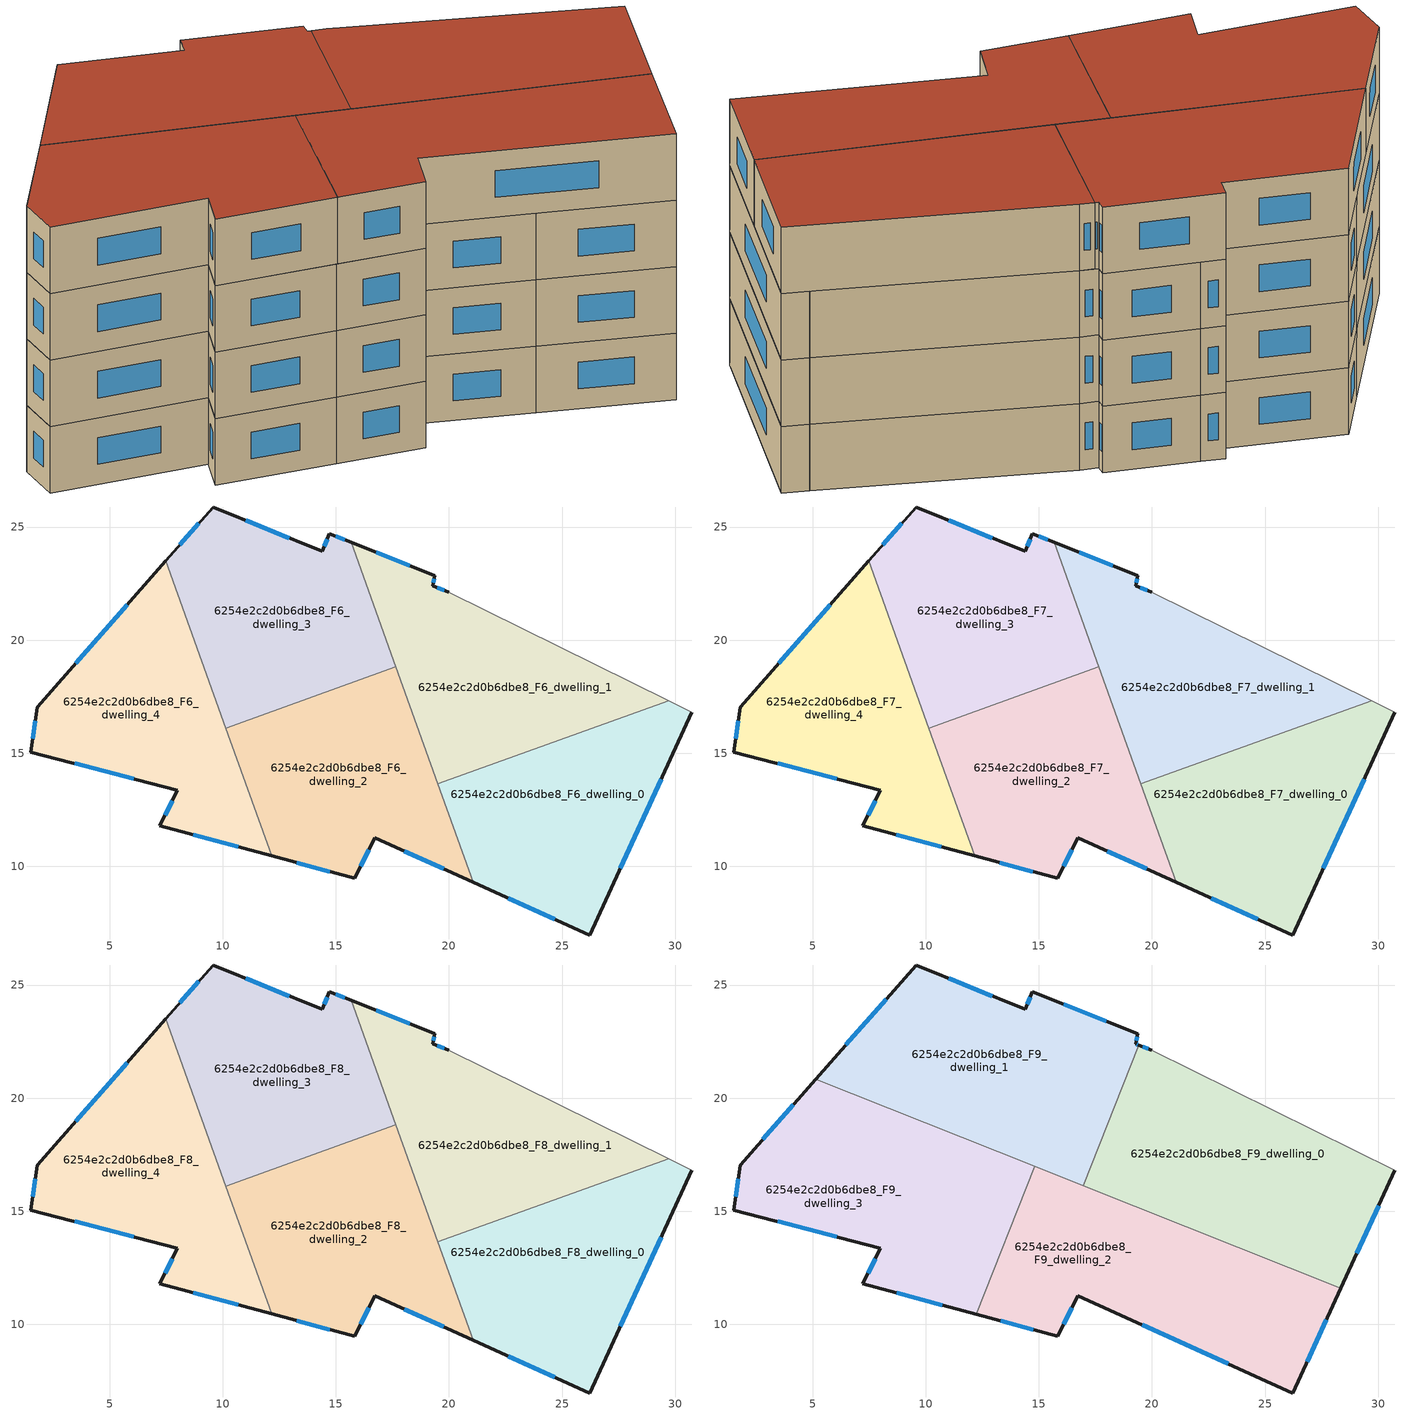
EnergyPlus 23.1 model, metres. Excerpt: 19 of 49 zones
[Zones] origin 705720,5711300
6254e2c2d0b6dbe8_F6_dwelling_0
 floor to 6254e2c2d0b6dbe8_F5_dwelling_0 (EU_floor_Construction): 30.74,16.8 26.23,6.96 21.08,9.29 19.52,13.64 29.71,17.31 z18
 wall outside (EU_wall_Construction): 21.08,9.29 26.23,6.96 30.74,16.8 z18:21
 wall to 6254e2c2d0b6dbe8_F6_dwelling_1 (EU_wall_Construction): 29.71,17.31 19.52,13.64 z18:21
 wall adiabatic (EU_wall_Construction): 30.74,16.8 29.71,17.31 z18:21
 wall to 6254e2c2d0b6dbe8_F6_dwelling_2 (EU_wall_Construction): 19.52,13.64 21.08,9.29 z18:21
 window (EU_Window_Construction): 22.62,8.59 24.69,7.66 / 27.58,9.91 29.39,13.86 z18.9:20.1
6254e2c2d0b6dbe8_F6_dwelling_1
 floor to 6254e2c2d0b6dbe8_F5_dwelling_1 (EU_floor_Construction): 29.71,17.31 19.52,13.64 15.67,24.32 19.38,22.84 19.28,22.41 20,22.12 z18
 wall outside (EU_wall_Construction): 20,22.12 19.28,22.41 19.38,22.84 15.67,24.32 z18:21
 wall adiabatic (EU_wall_Construction): 29.71,17.31 20,22.12 z18:21
 wall to 6254e2c2d0b6dbe8_F6_dwelling_3 (EU_wall_Construction): 15.67,24.32 17.65,18.81 z18:21
 wall to 6254e2c2d0b6dbe8_F6_dwelling_2 (EU_wall_Construction): 17.65,18.81 19.52,13.64 z18:21
 window (EU_Window_Construction): 18.27,23.29 16.78,23.88 / 19.31,22.54 19.35,22.71 / 19.78,22.21 19.49,22.32 z18.9:20.1
6254e2c2d0b6dbe8_F6_dwelling_2
 floor to 6254e2c2d0b6dbe8_F5_dwelling_2 (EU_floor_Construction): 17.65,18.81 21.08,9.29 16.71,11.26 15.83,9.47 12.16,10.46 10.13,16.11 z18
 wall outside (EU_wall_Construction): 12.16,10.46 15.83,9.47 16.71,11.26 21.08,9.29 z18:21
 wall to 6254e2c2d0b6dbe8_F6_dwelling_3 (EU_wall_Construction): 17.65,18.81 10.13,16.11 z18:21
 wall to 6254e2c2d0b6dbe8_F6_dwelling_4 (EU_wall_Construction): 10.13,16.11 12.16,10.46 z18:21
 window (EU_Window_Construction): 18.02,10.67 19.77,9.88 / 16.1,10.01 16.45,10.73 / 13.26,10.16 14.73,9.77 z18.9:20.1
6254e2c2d0b6dbe8_F6_dwelling_3
 floor to 6254e2c2d0b6dbe8_F5_dwelling_3 (EU_floor_Construction): 15.67,24.32 17.65,18.81 10.13,16.11 7.47,23.5 9.57,25.89 14.39,23.92 14.71,24.7 z18
 wall outside (EU_wall_Construction): 15.67,24.32 14.71,24.7 14.39,23.92 9.57,25.89 7.47,23.5 z18:21
 wall to 6254e2c2d0b6dbe8_F6_dwelling_4 (EU_wall_Construction): 7.47,23.5 10.13,16.11 z18:21
 window (EU_Window_Construction): 12.95,24.51 11.02,25.3 / 14.62,24.47 14.49,24.16 / 15.39,24.44 15,24.59 / 8.94,25.17 8.1,24.21 z18.9:20.1
6254e2c2d0b6dbe8_F6_dwelling_4
 floor to 6254e2c2d0b6dbe8_F5_dwelling_4 (EU_floor_Construction): 7.47,23.5 12.16,10.46 7.21,11.79 8,13.37 1.51,15.05 1.79,17.04 z18
 wall outside (EU_wall_Construction): 7.47,23.5 1.79,17.04 1.51,15.05 8,13.37 7.21,11.79 12.16,10.46 z18:21
 window (EU_Window_Construction): 1.7,16.44 1.59,15.64 / 5.77,21.57 3.49,18.97 / 8.69,11.39 10.68,10.86 / 7.76,12.9 7.45,12.27 / 3.45,14.55 6.05,13.87 z18.9:20.1
6254e2c2d0b6dbe8_F7_dwelling_0
 floor to 6254e2c2d0b6dbe8_F6_dwelling_0 (EU_floor_Construction): 30.74,16.8 26.23,6.96 21.08,9.29 19.52,13.64 29.71,17.31 z21
 wall outside (EU_wall_Construction): 21.08,9.29 26.23,6.96 30.74,16.8 z21:24
 wall to 6254e2c2d0b6dbe8_F7_dwelling_1 (EU_wall_Construction): 29.71,17.31 19.52,13.64 z21:24
 wall adiabatic (EU_wall_Construction): 30.74,16.8 29.71,17.31 z21:24
 wall to 6254e2c2d0b6dbe8_F7_dwelling_2 (EU_wall_Construction): 19.52,13.64 21.08,9.29 z21:24
 window (EU_Window_Construction): 22.62,8.59 24.69,7.66 / 27.58,9.91 29.39,13.86 z21.9:23.1
6254e2c2d0b6dbe8_F7_dwelling_1
 floor to 6254e2c2d0b6dbe8_F6_dwelling_1 (EU_floor_Construction): 29.71,17.31 19.52,13.64 15.67,24.32 19.38,22.84 19.28,22.41 20,22.12 z21
 wall outside (EU_wall_Construction): 20,22.12 19.28,22.41 19.38,22.84 15.67,24.32 z21:24
 wall adiabatic (EU_wall_Construction): 29.71,17.31 20,22.12 z21:24
 wall to 6254e2c2d0b6dbe8_F7_dwelling_3 (EU_wall_Construction): 15.67,24.32 17.65,18.81 z21:24
 wall to 6254e2c2d0b6dbe8_F7_dwelling_2 (EU_wall_Construction): 17.65,18.81 19.52,13.64 z21:24
 window (EU_Window_Construction): 18.27,23.29 16.78,23.88 / 19.31,22.54 19.35,22.71 / 19.78,22.21 19.49,22.32 z21.9:23.1
6254e2c2d0b6dbe8_F7_dwelling_2
 floor to 6254e2c2d0b6dbe8_F6_dwelling_2 (EU_floor_Construction): 17.65,18.81 21.08,9.29 16.71,11.26 15.83,9.47 12.16,10.46 10.13,16.11 z21
 wall outside (EU_wall_Construction): 12.16,10.46 15.83,9.47 16.71,11.26 21.08,9.29 z21:24
 wall to 6254e2c2d0b6dbe8_F7_dwelling_3 (EU_wall_Construction): 17.65,18.81 10.13,16.11 z21:24
 wall to 6254e2c2d0b6dbe8_F7_dwelling_4 (EU_wall_Construction): 10.13,16.11 12.16,10.46 z21:24
 window (EU_Window_Construction): 18.02,10.67 19.77,9.88 / 16.1,10.01 16.45,10.73 / 13.26,10.16 14.73,9.77 z21.9:23.1
6254e2c2d0b6dbe8_F7_dwelling_3
 floor to 6254e2c2d0b6dbe8_F6_dwelling_3 (EU_floor_Construction): 15.67,24.32 17.65,18.81 10.13,16.11 7.47,23.5 9.57,25.89 14.39,23.92 14.71,24.7 z21
 wall outside (EU_wall_Construction): 15.67,24.32 14.71,24.7 14.39,23.92 9.57,25.89 7.47,23.5 z21:24
 wall to 6254e2c2d0b6dbe8_F7_dwelling_4 (EU_wall_Construction): 7.47,23.5 10.13,16.11 z21:24
 window (EU_Window_Construction): 12.95,24.51 11.02,25.3 / 14.62,24.47 14.49,24.16 / 15.39,24.44 15,24.59 / 8.94,25.17 8.1,24.21 z21.9:23.1
6254e2c2d0b6dbe8_F7_dwelling_4
 floor to 6254e2c2d0b6dbe8_F6_dwelling_4 (EU_floor_Construction): 7.47,23.5 12.16,10.46 7.21,11.79 8,13.37 1.51,15.05 1.79,17.04 z21
 wall outside (EU_wall_Construction): 7.47,23.5 1.79,17.04 1.51,15.05 8,13.37 7.21,11.79 12.16,10.46 z21:24
 window (EU_Window_Construction): 1.7,16.44 1.59,15.64 / 5.77,21.57 3.49,18.97 / 8.69,11.39 10.68,10.86 / 7.76,12.9 7.45,12.27 / 3.45,14.55 6.05,13.87 z21.9:23.1
6254e2c2d0b6dbe8_F8_dwelling_0
 floor to 6254e2c2d0b6dbe8_F7_dwelling_0 (EU_floor_Construction): 30.74,16.8 26.23,6.96 21.08,9.29 19.52,13.64 29.71,17.31 z24
 wall outside (EU_wall_Construction): 21.08,9.29 26.23,6.96 30.74,16.8 z24:27
 wall to 6254e2c2d0b6dbe8_F8_dwelling_1 (EU_wall_Construction): 29.71,17.31 19.52,13.64 z24:27
 wall adiabatic (EU_wall_Construction): 30.74,16.8 29.71,17.31 z24:27
 wall to 6254e2c2d0b6dbe8_F8_dwelling_2 (EU_wall_Construction): 19.52,13.64 21.08,9.29 z24:27
 window (EU_Window_Construction): 22.62,8.59 24.69,7.66 / 27.58,9.91 29.39,13.86 z24.9:26.1
6254e2c2d0b6dbe8_F8_dwelling_1
 floor to 6254e2c2d0b6dbe8_F7_dwelling_1 (EU_floor_Construction): 29.71,17.31 19.52,13.64 15.67,24.32 19.38,22.84 19.28,22.41 20,22.12 z24
 wall outside (EU_wall_Construction): 20,22.12 19.28,22.41 19.38,22.84 15.67,24.32 z24:27
 wall adiabatic (EU_wall_Construction): 29.71,17.31 20,22.12 z24:27
 wall to 6254e2c2d0b6dbe8_F8_dwelling_3 (EU_wall_Construction): 15.67,24.32 17.65,18.81 z24:27
 wall to 6254e2c2d0b6dbe8_F8_dwelling_2 (EU_wall_Construction): 17.65,18.81 19.52,13.64 z24:27
 window (EU_Window_Construction): 18.27,23.29 16.78,23.88 / 19.31,22.54 19.35,22.71 / 19.78,22.21 19.49,22.32 z24.9:26.1
6254e2c2d0b6dbe8_F8_dwelling_2
 floor to 6254e2c2d0b6dbe8_F7_dwelling_2 (EU_floor_Construction): 17.65,18.81 21.08,9.29 16.71,11.26 15.83,9.47 12.16,10.46 10.13,16.11 z24
 wall outside (EU_wall_Construction): 12.16,10.46 15.83,9.47 16.71,11.26 21.08,9.29 z24:27
 wall to 6254e2c2d0b6dbe8_F8_dwelling_3 (EU_wall_Construction): 17.65,18.81 10.13,16.11 z24:27
 wall to 6254e2c2d0b6dbe8_F8_dwelling_4 (EU_wall_Construction): 10.13,16.11 12.16,10.46 z24:27
 window (EU_Window_Construction): 18.02,10.67 19.77,9.88 / 16.1,10.01 16.45,10.73 / 13.26,10.16 14.73,9.77 z24.9:26.1
6254e2c2d0b6dbe8_F8_dwelling_3
 floor to 6254e2c2d0b6dbe8_F7_dwelling_3 (EU_floor_Construction): 15.67,24.32 17.65,18.81 10.13,16.11 7.47,23.5 9.57,25.89 14.39,23.92 14.71,24.7 z24
 wall outside (EU_wall_Construction): 15.67,24.32 14.71,24.7 14.39,23.92 9.57,25.89 7.47,23.5 z24:27
 wall to 6254e2c2d0b6dbe8_F8_dwelling_4 (EU_wall_Construction): 7.47,23.5 10.13,16.11 z24:27
 window (EU_Window_Construction): 12.95,24.51 11.02,25.3 / 14.62,24.47 14.49,24.16 / 15.39,24.44 15,24.59 / 8.94,25.17 8.1,24.21 z24.9:26.1
6254e2c2d0b6dbe8_F8_dwelling_4
 floor to 6254e2c2d0b6dbe8_F7_dwelling_4 (EU_floor_Construction): 7.47,23.5 12.16,10.46 7.21,11.79 8,13.37 1.51,15.05 1.79,17.04 z24
 wall outside (EU_wall_Construction): 7.47,23.5 1.79,17.04 1.51,15.05 8,13.37 7.21,11.79 12.16,10.46 z24:27
 window (EU_Window_Construction): 1.7,16.44 1.59,15.64 / 5.77,21.57 3.49,18.97 / 8.69,11.39 10.68,10.86 / 7.76,12.9 7.45,12.27 / 3.45,14.55 6.05,13.87 z24.9:26.1
6254e2c2d0b6dbe8_F9_dwelling_0
 floor to 6254e2c2d0b6dbe8_F8_dwelling_1 (EU_floor_Construction): 29.71,17.31 21.46,14.34 18.9,15.36 17.83,18.33 19.43,22.35 20,22.12 z27
 floor to 6254e2c2d0b6dbe8_F8_dwelling_0 (EU_floor_Construction): 30.74,16.8 28.35,11.59 21.46,14.34 29.71,17.31 z27
 floor to 6254e2c2d0b6dbe8_F8_dwelling_2 (EU_floor_Construction): 17.83,18.33 18.9,15.36 16.95,16.13 z27
 wall outside (EU_wall_Construction): 20,22.12 19.43,22.35 / 28.35,11.59 30.74,16.8 z27:30
 wall to 6254e2c2d0b6dbe8_F9_dwelling_1 (EU_wall_Construction): 19.43,22.35 16.95,16.13 z27:30
 wall adiabatic (EU_wall_Construction): 30.74,16.8 20,22.12 z27:30
 wall to 6254e2c2d0b6dbe8_F9_dwelling_2 (EU_wall_Construction): 16.95,16.13 28.35,11.59 z27:30
 window (EU_Window_Construction): 19.83,22.19 19.6,22.28 / 29.07,13.15 30.02,15.24 z27.9:29.1
 roof outside (EU_roof_Construction): 28.35,11.59 30.74,16.8 20,22.12 19.43,22.35 16.95,16.13 z30
6254e2c2d0b6dbe8_F9_dwelling_1
 floor to 6254e2c2d0b6dbe8_F8_dwelling_3 (EU_floor_Construction): 15.67,24.32 17.65,18.81 13.75,17.41 8.98,19.31 7.47,23.5 9.57,25.89 14.39,23.92 14.71,24.7 z27
 floor to 6254e2c2d0b6dbe8_F8_dwelling_1 (EU_floor_Construction): 19.38,22.84 19.28,22.41 19.43,22.35 17.83,18.33 15.67,24.32 z27
 floor to 6254e2c2d0b6dbe8_F8_dwelling_4 (EU_floor_Construction): 7.47,23.5 8.98,19.31 5.13,20.84 z27
 floor to 6254e2c2d0b6dbe8_F8_dwelling_2 (EU_floor_Construction): 17.65,18.81 17.83,18.33 16.95,16.13 13.75,17.41 z27
 wall outside (EU_wall_Construction): 19.43,22.35 19.28,22.41 19.38,22.84 14.71,24.7 14.39,23.92 9.57,25.89 5.13,20.84 z27:30
 wall to 6254e2c2d0b6dbe8_F9_dwelling_3 (EU_wall_Construction): 5.13,20.84 14.83,16.98 z27:30
 wall to 6254e2c2d0b6dbe8_F9_dwelling_2 (EU_wall_Construction): 14.83,16.98 16.95,16.13 z27:30
 window (EU_Window_Construction): 19.31,22.54 19.35,22.71 / 19.38,22.36 19.32,22.39 / 8.24,24.38 6.46,22.35 / 12.95,24.51 11.02,25.3 / 14.62,24.47 14.49,24.16 / 17.98,23.4 16.11,24.15 z27.9:29.1
 roof outside (EU_roof_Construction): 16.95,16.13 19.43,22.35 19.28,22.41 19.38,22.84 14.71,24.7 14.39,23.92 9.57,25.89 5.13,20.84 z30
6254e2c2d0b6dbe8_F9_dwelling_2
 floor to 6254e2c2d0b6dbe8_F8_dwelling_0 (EU_floor_Construction): 28.35,11.59 26.23,6.96 21.08,9.29 19.52,13.64 21.45,14.34 z27
 floor to 6254e2c2d0b6dbe8_F8_dwelling_2 (EU_floor_Construction): 18.9,15.36 21.08,9.29 16.71,11.26 15.83,9.47 12.23,10.44 14.83,16.98 z27
 floor to 6254e2c2d0b6dbe8_F8_dwelling_1 (EU_floor_Construction): 21.45,14.34 19.52,13.64 18.9,15.36 z27
 wall outside (EU_wall_Construction): 12.22,10.44 15.83,9.47 16.71,11.26 26.23,6.96 28.35,11.59 z27:30
 wall to 6254e2c2d0b6dbe8_F9_dwelling_3 (EU_wall_Construction): 14.83,16.98 12.22,10.44 z27:30
 window (EU_Window_Construction): 26.87,8.35 27.72,10.21 / 19.56,9.98 23.38,8.25 / 16.1,10.01 16.45,10.73 / 13.3,10.15 14.75,9.76 z27.9:29.1
 roof outside (EU_roof_Construction): 26.23,6.96 28.35,11.59 14.83,16.98 12.22,10.44 15.83,9.47 16.71,11.26 z30
6254e2c2d0b6dbe8_F9_dwelling_3
 floor to 6254e2c2d0b6dbe8_F8_dwelling_2 (EU_floor_Construction): 14.83,16.98 12.23,10.44 12.16,10.46 10.13,16.11 13.75,17.41 z27
 floor to 6254e2c2d0b6dbe8_F8_dwelling_4 (EU_floor_Construction): 8.98,19.31 12.16,10.46 7.21,11.79 8,13.37 1.51,15.05 1.79,17.04 5.13,20.84 z27
 floor to 6254e2c2d0b6dbe8_F8_dwelling_3 (EU_floor_Construction): 13.75,17.41 10.13,16.11 8.98,19.31 z27
 wall outside (EU_wall_Construction): 5.13,20.84 1.79,17.04 1.51,15.05 8,13.37 7.21,11.79 12.22,10.44 z27:30
 window (EU_Window_Construction): 1.7,16.44 1.59,15.64 / 4.13,19.7 2.79,18.18 / 8.71,11.39 10.72,10.85 / 7.76,12.9 7.45,12.27 / 3.45,14.55 6.05,13.87 z27.9:29.1
 roof outside (EU_roof_Construction): 12.22,10.44 14.83,16.98 5.13,20.84 1.79,17.04 1.51,15.05 8,13.37 7.21,11.79 z30
[Building]
EU S2 Campaign: North Axis=0; Terrain=City; Solar Distribution=FullExterior
[Site:Location]
London: Latitude=51.5; Longitude=-0.5; Time Zone=0; Elevation=25
[SizingPeriod:WeatherFileDays]
AnnualSizingPeriod: Begin Month=1; Begin Day of Month=1; End Month=12; End Day of Month=31; Day of Week for Start Day=Monday; Use Weather File Daylight Saving Period=No; Use Weather File Rain and Snow Indicators=No
[MATERIAL]
EU_InternalMass_Material: Roughness=MediumRough; Thickness=0.1; Conductivity=1; Density=1800; Specific Heat=900; Thermal Absorptance=0.9; Solar Absorptance=0.7; Visible Absorptance=0.7
[MATERIAL:NOMASS] Roughness=MediumRough; Thermal Absorptance=0.9; Solar Absorptance=0.7; Visible Absorptance=0.7
Name | Thermal Resistance
EU_wall_NoMass | 1.04674
EU_roof_NoMass | 4.32442
EU_floor_NoMass | 2.04616
[WINDOWMATERIAL:SIMPLEGLAZINGSYSTEM]
EU_Window_SimpleGlazing: UFactor=4.25843; Solar Heat Gain Coefficient=0.85; Visible Transmittance=0.85
[CONSTRUCTION]
EU_wall_Construction: EU_wall_NoMass
EU_roof_Construction: EU_roof_NoMass
EU_floor_Construction: EU_floor_NoMass
EU_Window_Construction: EU_Window_SimpleGlazing
EU_InternalMass_Construction: EU_InternalMass_Material
[ZONE] Type=1; Multiplier=1; Ceiling Height=autocalculate; Floor Area=autocalculate; Part of Total Floor Area=Yes
Name | Volume
6254e2c2d0b6dbe8_F6_dwelling_0; 6254e2c2d0b6dbe8_F7_dwelling_0; 6254e2c2d0b6dbe8_F8_dwelling_0 | 185.844
6254e2c2d0b6dbe8_F9_dwelling_0 | 232.288
6254e2c2d0b6dbe8_F6_dwelling_1; 6254e2c2d0b6dbe8_F7_dwelling_1; 6254e2c2d0b6dbe8_F8_dwelling_1 | 185.818
6254e2c2d0b6dbe8_F9_dwelling_1 | 232.285
6254e2c2d0b6dbe8_F6_dwelling_2; 6254e2c2d0b6dbe8_F7_dwelling_2; 6254e2c2d0b6dbe8_F8_dwelling_2 | 185.814
6254e2c2d0b6dbe8_F9_dwelling_2 | 232.272
6254e2c2d0b6dbe8_F6_dwelling_3; 6254e2c2d0b6dbe8_F7_dwelling_3; 6254e2c2d0b6dbe8_F8_dwelling_3 | 185.825
6254e2c2d0b6dbe8_F9_dwelling_3 | 232.265
6254e2c2d0b6dbe8_F6_dwelling_4; 6254e2c2d0b6dbe8_F7_dwelling_4; 6254e2c2d0b6dbe8_F8_dwelling_4 | 185.823
[INTERNALMASS] Construction=EU_InternalMass_Construction
Name | Zone or ZoneList | Surface Area
6254e2c2d0b6dbe8_F6_dwelling_0_EU_InternalMass | 6254e2c2d0b6dbe8_F6_dwelling_0 | 61.9481
6254e2c2d0b6dbe8_F6_dwelling_1_EU_InternalMass | 6254e2c2d0b6dbe8_F6_dwelling_1 | 61.9432
6254e2c2d0b6dbe8_F6_dwelling_2_EU_InternalMass | 6254e2c2d0b6dbe8_F6_dwelling_2 | 61.9377
6254e2c2d0b6dbe8_F6_dwelling_3_EU_InternalMass | 6254e2c2d0b6dbe8_F6_dwelling_3 | 61.9423
6254e2c2d0b6dbe8_F6_dwelling_4_EU_InternalMass | 6254e2c2d0b6dbe8_F6_dwelling_4 | 61.9408
6254e2c2d0b6dbe8_F7_dwelling_0_EU_InternalMass | 6254e2c2d0b6dbe8_F7_dwelling_0 | 61.9481
6254e2c2d0b6dbe8_F7_dwelling_1_EU_InternalMass | 6254e2c2d0b6dbe8_F7_dwelling_1 | 61.9432
6254e2c2d0b6dbe8_F7_dwelling_2_EU_InternalMass | 6254e2c2d0b6dbe8_F7_dwelling_2 | 61.9377
6254e2c2d0b6dbe8_F7_dwelling_3_EU_InternalMass | 6254e2c2d0b6dbe8_F7_dwelling_3 | 61.9423
6254e2c2d0b6dbe8_F7_dwelling_4_EU_InternalMass | 6254e2c2d0b6dbe8_F7_dwelling_4 | 61.9408
6254e2c2d0b6dbe8_F8_dwelling_0_EU_InternalMass | 6254e2c2d0b6dbe8_F8_dwelling_0 | 61.9481
6254e2c2d0b6dbe8_F8_dwelling_1_EU_InternalMass | 6254e2c2d0b6dbe8_F8_dwelling_1 | 61.9432
6254e2c2d0b6dbe8_F8_dwelling_2_EU_InternalMass | 6254e2c2d0b6dbe8_F8_dwelling_2 | 61.9377
6254e2c2d0b6dbe8_F8_dwelling_3_EU_InternalMass | 6254e2c2d0b6dbe8_F8_dwelling_3 | 61.9423
6254e2c2d0b6dbe8_F8_dwelling_4_EU_InternalMass | 6254e2c2d0b6dbe8_F8_dwelling_4 | 61.9408
6254e2c2d0b6dbe8_F9_dwelling_0_EU_InternalMass | 6254e2c2d0b6dbe8_F9_dwelling_0 | 77.429
6254e2c2d0b6dbe8_F9_dwelling_1_EU_InternalMass | 6254e2c2d0b6dbe8_F9_dwelling_1 | 77.4282
6254e2c2d0b6dbe8_F9_dwelling_2_EU_InternalMass | 6254e2c2d0b6dbe8_F9_dwelling_2 | 77.4241
6254e2c2d0b6dbe8_F9_dwelling_3_EU_InternalMass | 6254e2c2d0b6dbe8_F9_dwelling_3 | 77.4216
[OTHEREQUIPMENT] Fuel Type=Electricity; Design Level Calculation Method=Watts/Area; Power per Zone Floor Area=1; Fraction Latent=0; Fraction Radiant=0; Fraction Lost=0; Carbon Dioxide Generation Rate=0; EndUse Subcategory=EU_Step8_InternalGains
Name | Zone or ZoneList or Space or SpaceList | Schedule
EU_Step8_InternalGain_6254e2c2d0b6dbe8_F6_dwelling_0_f000 | 6254e2c2d0b6dbe8_F6_dwelling_0 | EU_Step8_GainSchedule_6254e2c2d0b6dbe8_F6_dwelling_0_f000
EU_Step8_InternalGain_6254e2c2d0b6dbe8_F6_dwelling_1_f000 | 6254e2c2d0b6dbe8_F6_dwelling_1 | EU_Step8_GainSchedule_6254e2c2d0b6dbe8_F6_dwelling_1_f000
EU_Step8_InternalGain_6254e2c2d0b6dbe8_F6_dwelling_2_f000 | 6254e2c2d0b6dbe8_F6_dwelling_2 | EU_Step8_GainSchedule_6254e2c2d0b6dbe8_F6_dwelling_2_f000
EU_Step8_InternalGain_6254e2c2d0b6dbe8_F6_dwelling_3_f000 | 6254e2c2d0b6dbe8_F6_dwelling_3 | EU_Step8_GainSchedule_6254e2c2d0b6dbe8_F6_dwelling_3_f000
EU_Step8_InternalGain_6254e2c2d0b6dbe8_F6_dwelling_4_f000 | 6254e2c2d0b6dbe8_F6_dwelling_4 | EU_Step8_GainSchedule_6254e2c2d0b6dbe8_F6_dwelling_4_f000
EU_Step8_InternalGain_6254e2c2d0b6dbe8_F7_dwelling_0_f000 | 6254e2c2d0b6dbe8_F7_dwelling_0 | EU_Step8_GainSchedule_6254e2c2d0b6dbe8_F7_dwelling_0_f000
EU_Step8_InternalGain_6254e2c2d0b6dbe8_F7_dwelling_1_f000 | 6254e2c2d0b6dbe8_F7_dwelling_1 | EU_Step8_GainSchedule_6254e2c2d0b6dbe8_F7_dwelling_1_f000
EU_Step8_InternalGain_6254e2c2d0b6dbe8_F7_dwelling_2_f000 | 6254e2c2d0b6dbe8_F7_dwelling_2 | EU_Step8_GainSchedule_6254e2c2d0b6dbe8_F7_dwelling_2_f000
EU_Step8_InternalGain_6254e2c2d0b6dbe8_F7_dwelling_3_f000 | 6254e2c2d0b6dbe8_F7_dwelling_3 | EU_Step8_GainSchedule_6254e2c2d0b6dbe8_F7_dwelling_3_f000
EU_Step8_InternalGain_6254e2c2d0b6dbe8_F7_dwelling_4_f000 | 6254e2c2d0b6dbe8_F7_dwelling_4 | EU_Step8_GainSchedule_6254e2c2d0b6dbe8_F7_dwelling_4_f000
EU_Step8_InternalGain_6254e2c2d0b6dbe8_F8_dwelling_0_f000 | 6254e2c2d0b6dbe8_F8_dwelling_0 | EU_Step8_GainSchedule_6254e2c2d0b6dbe8_F8_dwelling_0_f000
EU_Step8_InternalGain_6254e2c2d0b6dbe8_F8_dwelling_1_f000 | 6254e2c2d0b6dbe8_F8_dwelling_1 | EU_Step8_GainSchedule_6254e2c2d0b6dbe8_F8_dwelling_1_f000
EU_Step8_InternalGain_6254e2c2d0b6dbe8_F8_dwelling_2_f000 | 6254e2c2d0b6dbe8_F8_dwelling_2 | EU_Step8_GainSchedule_6254e2c2d0b6dbe8_F8_dwelling_2_f000
EU_Step8_InternalGain_6254e2c2d0b6dbe8_F8_dwelling_3_f000 | 6254e2c2d0b6dbe8_F8_dwelling_3 | EU_Step8_GainSchedule_6254e2c2d0b6dbe8_F8_dwelling_3_f000
EU_Step8_InternalGain_6254e2c2d0b6dbe8_F8_dwelling_4_f000 | 6254e2c2d0b6dbe8_F8_dwelling_4 | EU_Step8_GainSchedule_6254e2c2d0b6dbe8_F8_dwelling_4_f000
EU_Step8_InternalGain_6254e2c2d0b6dbe8_F9_dwelling_0_f000 | 6254e2c2d0b6dbe8_F9_dwelling_0 | EU_Step8_GainSchedule_6254e2c2d0b6dbe8_F9_dwelling_0_f000
EU_Step8_InternalGain_6254e2c2d0b6dbe8_F9_dwelling_1_f000 | 6254e2c2d0b6dbe8_F9_dwelling_1 | EU_Step8_GainSchedule_6254e2c2d0b6dbe8_F9_dwelling_1_f000
EU_Step8_InternalGain_6254e2c2d0b6dbe8_F9_dwelling_2_f000 | 6254e2c2d0b6dbe8_F9_dwelling_2 | EU_Step8_GainSchedule_6254e2c2d0b6dbe8_F9_dwelling_2_f000
EU_Step8_InternalGain_6254e2c2d0b6dbe8_F9_dwelling_3_f000 | 6254e2c2d0b6dbe8_F9_dwelling_3 | EU_Step8_GainSchedule_6254e2c2d0b6dbe8_F9_dwelling_3_f000
[ZONEVENTILATION:DESIGNFLOWRATE] Schedule=EU_AlwaysOn; Design Flow Rate Calculation Method=AirChanges/Hour; Air Changes per Hour=0.488719; Ventilation Type=Natural; Fan Pressure Rise=0; Fan Total Efficiency=1; Constant Term Coefficient=1; Temperature Term Coefficient=0; Velocity Term Coefficient=0; Velocity Squared Term Coefficient=0; Minimum Indoor Temperature=-100; Maximum Indoor Temperature=100; Delta Temperature=-100; Minimum Outdoor Temperature=-100; Maximum Outdoor Temperature=100; Maximum Wind Speed=40
Name | Zone or ZoneList or Space or SpaceList
EU_ConstantAir_6254e2c2d0b6dbe8_F6_dwelling_0 | 6254e2c2d0b6dbe8_F6_dwelling_0
EU_ConstantAir_6254e2c2d0b6dbe8_F6_dwelling_1 | 6254e2c2d0b6dbe8_F6_dwelling_1
EU_ConstantAir_6254e2c2d0b6dbe8_F6_dwelling_2 | 6254e2c2d0b6dbe8_F6_dwelling_2
EU_ConstantAir_6254e2c2d0b6dbe8_F6_dwelling_3 | 6254e2c2d0b6dbe8_F6_dwelling_3
EU_ConstantAir_6254e2c2d0b6dbe8_F6_dwelling_4 | 6254e2c2d0b6dbe8_F6_dwelling_4
EU_ConstantAir_6254e2c2d0b6dbe8_F7_dwelling_0 | 6254e2c2d0b6dbe8_F7_dwelling_0
EU_ConstantAir_6254e2c2d0b6dbe8_F7_dwelling_1 | 6254e2c2d0b6dbe8_F7_dwelling_1
EU_ConstantAir_6254e2c2d0b6dbe8_F7_dwelling_2 | 6254e2c2d0b6dbe8_F7_dwelling_2
EU_ConstantAir_6254e2c2d0b6dbe8_F7_dwelling_3 | 6254e2c2d0b6dbe8_F7_dwelling_3
EU_ConstantAir_6254e2c2d0b6dbe8_F7_dwelling_4 | 6254e2c2d0b6dbe8_F7_dwelling_4
EU_ConstantAir_6254e2c2d0b6dbe8_F8_dwelling_0 | 6254e2c2d0b6dbe8_F8_dwelling_0
EU_ConstantAir_6254e2c2d0b6dbe8_F8_dwelling_1 | 6254e2c2d0b6dbe8_F8_dwelling_1
EU_ConstantAir_6254e2c2d0b6dbe8_F8_dwelling_2 | 6254e2c2d0b6dbe8_F8_dwelling_2
EU_ConstantAir_6254e2c2d0b6dbe8_F8_dwelling_3 | 6254e2c2d0b6dbe8_F8_dwelling_3
EU_ConstantAir_6254e2c2d0b6dbe8_F8_dwelling_4 | 6254e2c2d0b6dbe8_F8_dwelling_4
EU_ConstantAir_6254e2c2d0b6dbe8_F9_dwelling_0 | 6254e2c2d0b6dbe8_F9_dwelling_0
EU_ConstantAir_6254e2c2d0b6dbe8_F9_dwelling_1 | 6254e2c2d0b6dbe8_F9_dwelling_1
EU_ConstantAir_6254e2c2d0b6dbe8_F9_dwelling_2 | 6254e2c2d0b6dbe8_F9_dwelling_2
EU_ConstantAir_6254e2c2d0b6dbe8_F9_dwelling_3 | 6254e2c2d0b6dbe8_F9_dwelling_3
[HVACTEMPLATE:THERMOSTAT] Constant Heating Setpoint=20; Constant Cooling Setpoint=50
EU_HeatOnly_6254e2c2d0b6dbe8_F0_dwelling_0; EU_HeatOnly_6254e2c2d0b6dbe8_F0_dwelling_1; EU_HeatOnly_6254e2c2d0b6dbe8_F0_dwelling_2; EU_HeatOnly_6254e2c2d0b6dbe8_F0_dwelling_3; EU_HeatOnly_6254e2c2d0b6dbe8_F0_dwelling_4; EU_HeatOnly_6254e2c2d0b6dbe8_F1_dwelling_0; EU_HeatOnly_6254e2c2d0b6dbe8_F1_dwelling_1; EU_HeatOnly_6254e2c2d0b6dbe8_F1_dwelling_2; EU_HeatOnly_6254e2c2d0b6dbe8_F1_dwelling_3; EU_HeatOnly_6254e2c2d0b6dbe8_F1_dwelling_4; EU_HeatOnly_6254e2c2d0b6dbe8_F2_dwelling_0; EU_HeatOnly_6254e2c2d0b6dbe8_F2_dwelling_1; EU_HeatOnly_6254e2c2d0b6dbe8_F2_dwelling_2; EU_HeatOnly_6254e2c2d0b6dbe8_F2_dwelling_3; EU_HeatOnly_6254e2c2d0b6dbe8_F2_dwelling_4; EU_HeatOnly_6254e2c2d0b6dbe8_F3_dwelling_0; EU_HeatOnly_6254e2c2d0b6dbe8_F3_dwelling_1; EU_HeatOnly_6254e2c2d0b6dbe8_F3_dwelling_2; EU_HeatOnly_6254e2c2d0b6dbe8_F3_dwelling_3; EU_HeatOnly_6254e2c2d0b6dbe8_F3_dwelling_4; EU_HeatOnly_6254e2c2d0b6dbe8_F4_dwelling_0; EU_HeatOnly_6254e2c2d0b6dbe8_F4_dwelling_1; EU_HeatOnly_6254e2c2d0b6dbe8_F4_dwelling_2; EU_HeatOnly_6254e2c2d0b6dbe8_F4_dwelling_3; EU_HeatOnly_6254e2c2d0b6dbe8_F4_dwelling_4; EU_HeatOnly_6254e2c2d0b6dbe8_F5_dwelling_0; EU_HeatOnly_6254e2c2d0b6dbe8_F5_dwelling_1; EU_HeatOnly_6254e2c2d0b6dbe8_F5_dwelling_2; EU_HeatOnly_6254e2c2d0b6dbe8_F5_dwelling_3; EU_HeatOnly_6254e2c2d0b6dbe8_F5_dwelling_4; EU_HeatOnly_6254e2c2d0b6dbe8_F6_dwelling_0; EU_HeatOnly_6254e2c2d0b6dbe8_F6_dwelling_1; EU_HeatOnly_6254e2c2d0b6dbe8_F6_dwelling_2; EU_HeatOnly_6254e2c2d0b6dbe8_F6_dwelling_3; EU_HeatOnly_6254e2c2d0b6dbe8_F6_dwelling_4; EU_HeatOnly_6254e2c2d0b6dbe8_F7_dwelling_0; EU_HeatOnly_6254e2c2d0b6dbe8_F7_dwelling_1; EU_HeatOnly_6254e2c2d0b6dbe8_F7_dwelling_2; EU_HeatOnly_6254e2c2d0b6dbe8_F7_dwelling_3; EU_HeatOnly_6254e2c2d0b6dbe8_F7_dwelling_4; EU_HeatOnly_6254e2c2d0b6dbe8_F8_dwelling_0; EU_HeatOnly_6254e2c2d0b6dbe8_F8_dwelling_1; EU_HeatOnly_6254e2c2d0b6dbe8_F8_dwelling_2; EU_HeatOnly_6254e2c2d0b6dbe8_F8_dwelling_3; EU_HeatOnly_6254e2c2d0b6dbe8_F8_dwelling_4; EU_HeatOnly_6254e2c2d0b6dbe8_F9_dwelling_0; EU_HeatOnly_6254e2c2d0b6dbe8_F9_dwelling_1; EU_HeatOnly_6254e2c2d0b6dbe8_F9_dwelling_2; EU_HeatOnly_6254e2c2d0b6dbe8_F9_dwelling_3
[HVACTEMPLATE:ZONE:IDEALLOADSAIRSYSTEM] System Availability Schedule=EU_AlwaysOn; Maximum Heating Supply Air Temperature=50; Minimum Cooling Supply Air Temperature=13; Maximum Heating Supply Air Humidity Ratio=0.0156; Minimum Cooling Supply Air Humidity Ratio=0.0077; Heating Limit=NoLimit; Cooling Limit=NoLimit; Heating Availability Schedule=EU_AlwaysOn; Cooling Availability Schedule=EU_CoolingOff; Dehumidification Control Type=ConstantSensibleHeatRatio; Cooling Sensible Heat Ratio=0.7; Dehumidification Setpoint=60; Humidification Control Type=None; Humidification Setpoint=30; Outdoor Air Method=None; Outdoor Air Flow Rate per Person=0.00944; Outdoor Air Flow Rate per Zone Floor Area=0; Outdoor Air Flow Rate per Zone=0; Demand Controlled Ventilation Type=None; Outdoor Air Economizer Type=NoEconomizer; Heat Recovery Type=None; Sensible Heat Recovery Effectiveness=0.7; Latent Heat Recovery Effectiveness=0.65
Name | Template Thermostat
6254e2c2d0b6dbe8_F6_dwelling_0 | EU_HeatOnly_6254e2c2d0b6dbe8_F6_dwelling_0
6254e2c2d0b6dbe8_F6_dwelling_1 | EU_HeatOnly_6254e2c2d0b6dbe8_F6_dwelling_1
6254e2c2d0b6dbe8_F6_dwelling_2 | EU_HeatOnly_6254e2c2d0b6dbe8_F6_dwelling_2
6254e2c2d0b6dbe8_F6_dwelling_3 | EU_HeatOnly_6254e2c2d0b6dbe8_F6_dwelling_3
6254e2c2d0b6dbe8_F6_dwelling_4 | EU_HeatOnly_6254e2c2d0b6dbe8_F6_dwelling_4
6254e2c2d0b6dbe8_F7_dwelling_0 | EU_HeatOnly_6254e2c2d0b6dbe8_F7_dwelling_0
6254e2c2d0b6dbe8_F7_dwelling_1 | EU_HeatOnly_6254e2c2d0b6dbe8_F7_dwelling_1
6254e2c2d0b6dbe8_F7_dwelling_2 | EU_HeatOnly_6254e2c2d0b6dbe8_F7_dwelling_2
6254e2c2d0b6dbe8_F7_dwelling_3 | EU_HeatOnly_6254e2c2d0b6dbe8_F7_dwelling_3
6254e2c2d0b6dbe8_F7_dwelling_4 | EU_HeatOnly_6254e2c2d0b6dbe8_F7_dwelling_4
6254e2c2d0b6dbe8_F8_dwelling_0 | EU_HeatOnly_6254e2c2d0b6dbe8_F8_dwelling_0
6254e2c2d0b6dbe8_F8_dwelling_1 | EU_HeatOnly_6254e2c2d0b6dbe8_F8_dwelling_1
6254e2c2d0b6dbe8_F8_dwelling_2 | EU_HeatOnly_6254e2c2d0b6dbe8_F8_dwelling_2
6254e2c2d0b6dbe8_F8_dwelling_3 | EU_HeatOnly_6254e2c2d0b6dbe8_F8_dwelling_3
6254e2c2d0b6dbe8_F8_dwelling_4 | EU_HeatOnly_6254e2c2d0b6dbe8_F8_dwelling_4
6254e2c2d0b6dbe8_F9_dwelling_0 | EU_HeatOnly_6254e2c2d0b6dbe8_F9_dwelling_0
6254e2c2d0b6dbe8_F9_dwelling_1 | EU_HeatOnly_6254e2c2d0b6dbe8_F9_dwelling_1
6254e2c2d0b6dbe8_F9_dwelling_2 | EU_HeatOnly_6254e2c2d0b6dbe8_F9_dwelling_2
6254e2c2d0b6dbe8_F9_dwelling_3 | EU_HeatOnly_6254e2c2d0b6dbe8_F9_dwelling_3
[SIZING:ZONE] Zone Cooling Design Supply Air Temperature Input Method=SupplyAirTemperature; Zone Cooling Design Supply Air Temperature=13; Zone Heating Design Supply Air Temperature Input Method=SupplyAirTemperature; Zone Heating Design Supply Air Temperature=50; Zone Cooling Design Supply Air Humidity Ratio=0.008; Zone Heating Design Supply Air Humidity Ratio=0.008; Cooling Design Air Flow Method=DesignDay; Cooling Design Air Flow Rate=0; Cooling Minimum Air Flow per Zone Floor Area=0.000762; Cooling Minimum Air Flow=0; Cooling Minimum Air Flow Fraction=0.2; Heating Design Air Flow Method=DesignDay; Heating Design Air Flow Rate=0; Heating Maximum Air Flow per Zone Floor Area=0.002032; Heating Maximum Air Flow=0.141576; Heating Maximum Air Flow Fraction=0.3; Account for Dedicated Outdoor Air System=No; Dedicated Outdoor Air System Control Strategy=NeutralSupplyAir; Dedicated Outdoor Air Low Setpoint Temperature for Design=autosize; Dedicated Outdoor Air High Setpoint Temperature for Design=autosize; Zone Load Sizing Method=Sensible Load Only No Latent Load; Zone Latent Cooling Design Supply Air Humidity Ratio Input Method=HumidityRatioDifference; Zone Cooling Design Supply Air Humidity Ratio Difference=0.005; Zone Latent Heating Design Supply Air Humidity Ratio Input Method=HumidityRatioDifference; Zone Humidification Design Supply Air Humidity Ratio Difference=0.005
6254e2c2d0b6dbe8_F6_dwelling_0; 6254e2c2d0b6dbe8_F6_dwelling_1; 6254e2c2d0b6dbe8_F6_dwelling_2; 6254e2c2d0b6dbe8_F6_dwelling_3; 6254e2c2d0b6dbe8_F6_dwelling_4; 6254e2c2d0b6dbe8_F7_dwelling_0; 6254e2c2d0b6dbe8_F7_dwelling_1; 6254e2c2d0b6dbe8_F7_dwelling_2; 6254e2c2d0b6dbe8_F7_dwelling_3; 6254e2c2d0b6dbe8_F7_dwelling_4; 6254e2c2d0b6dbe8_F8_dwelling_0; 6254e2c2d0b6dbe8_F8_dwelling_1; 6254e2c2d0b6dbe8_F8_dwelling_2; 6254e2c2d0b6dbe8_F8_dwelling_3; 6254e2c2d0b6dbe8_F8_dwelling_4; 6254e2c2d0b6dbe8_F9_dwelling_0; 6254e2c2d0b6dbe8_F9_dwelling_1; 6254e2c2d0b6dbe8_F9_dwelling_2; 6254e2c2d0b6dbe8_F9_dwelling_3
[SCHEDULE:CONSTANT]
Name | Hourly Value
EU_AlwaysOn | 1
EU_CoolingOff | 0
[SCHEDULE:FILE] Column Number=1; Rows to Skip at Top=0; Number of Hours of Data=8760; Column Separator=Comma; Interpolate to Timestep=No; Minutes per Item=60; Adjust Schedule for Daylight Savings=Yes
Name | File
EU_Step8_GainSchedule_6254e2c2d0b6dbe8_F6_dwelling_0_f000 | ../../schedules/6254e2c2d0b6dbe8/6254e2c2d0b6dbe8_F6_dwelling_0_f000_gain.csv
EU_Step8_GainSchedule_6254e2c2d0b6dbe8_F6_dwelling_1_f000 | ../../schedules/6254e2c2d0b6dbe8/6254e2c2d0b6dbe8_F6_dwelling_1_f000_gain.csv
EU_Step8_GainSchedule_6254e2c2d0b6dbe8_F6_dwelling_2_f000 | ../../schedules/6254e2c2d0b6dbe8/6254e2c2d0b6dbe8_F6_dwelling_2_f000_gain.csv
EU_Step8_GainSchedule_6254e2c2d0b6dbe8_F6_dwelling_3_f000 | ../../schedules/6254e2c2d0b6dbe8/6254e2c2d0b6dbe8_F6_dwelling_3_f000_gain.csv
EU_Step8_GainSchedule_6254e2c2d0b6dbe8_F6_dwelling_4_f000 | ../../schedules/6254e2c2d0b6dbe8/6254e2c2d0b6dbe8_F6_dwelling_4_f000_gain.csv
EU_Step8_GainSchedule_6254e2c2d0b6dbe8_F7_dwelling_0_f000 | ../../schedules/6254e2c2d0b6dbe8/6254e2c2d0b6dbe8_F7_dwelling_0_f000_gain.csv
EU_Step8_GainSchedule_6254e2c2d0b6dbe8_F7_dwelling_1_f000 | ../../schedules/6254e2c2d0b6dbe8/6254e2c2d0b6dbe8_F7_dwelling_1_f000_gain.csv
EU_Step8_GainSchedule_6254e2c2d0b6dbe8_F7_dwelling_2_f000 | ../../schedules/6254e2c2d0b6dbe8/6254e2c2d0b6dbe8_F7_dwelling_2_f000_gain.csv
EU_Step8_GainSchedule_6254e2c2d0b6dbe8_F7_dwelling_3_f000 | ../../schedules/6254e2c2d0b6dbe8/6254e2c2d0b6dbe8_F7_dwelling_3_f000_gain.csv
EU_Step8_GainSchedule_6254e2c2d0b6dbe8_F7_dwelling_4_f000 | ../../schedules/6254e2c2d0b6dbe8/6254e2c2d0b6dbe8_F7_dwelling_4_f000_gain.csv
EU_Step8_GainSchedule_6254e2c2d0b6dbe8_F8_dwelling_0_f000 | ../../schedules/6254e2c2d0b6dbe8/6254e2c2d0b6dbe8_F8_dwelling_0_f000_gain.csv
EU_Step8_GainSchedule_6254e2c2d0b6dbe8_F8_dwelling_1_f000 | ../../schedules/6254e2c2d0b6dbe8/6254e2c2d0b6dbe8_F8_dwelling_1_f000_gain.csv
EU_Step8_GainSchedule_6254e2c2d0b6dbe8_F8_dwelling_2_f000 | ../../schedules/6254e2c2d0b6dbe8/6254e2c2d0b6dbe8_F8_dwelling_2_f000_gain.csv
EU_Step8_GainSchedule_6254e2c2d0b6dbe8_F8_dwelling_3_f000 | ../../schedules/6254e2c2d0b6dbe8/6254e2c2d0b6dbe8_F8_dwelling_3_f000_gain.csv
EU_Step8_GainSchedule_6254e2c2d0b6dbe8_F8_dwelling_4_f000 | ../../schedules/6254e2c2d0b6dbe8/6254e2c2d0b6dbe8_F8_dwelling_4_f000_gain.csv
EU_Step8_GainSchedule_6254e2c2d0b6dbe8_F9_dwelling_0_f000 | ../../schedules/6254e2c2d0b6dbe8/6254e2c2d0b6dbe8_F9_dwelling_0_f000_gain.csv
EU_Step8_GainSchedule_6254e2c2d0b6dbe8_F9_dwelling_1_f000 | ../../schedules/6254e2c2d0b6dbe8/6254e2c2d0b6dbe8_F9_dwelling_1_f000_gain.csv
EU_Step8_GainSchedule_6254e2c2d0b6dbe8_F9_dwelling_2_f000 | ../../schedules/6254e2c2d0b6dbe8/6254e2c2d0b6dbe8_F9_dwelling_2_f000_gain.csv
EU_Step8_GainSchedule_6254e2c2d0b6dbe8_F9_dwelling_3_f000 | ../../schedules/6254e2c2d0b6dbe8/6254e2c2d0b6dbe8_F9_dwelling_3_f000_gain.csv
